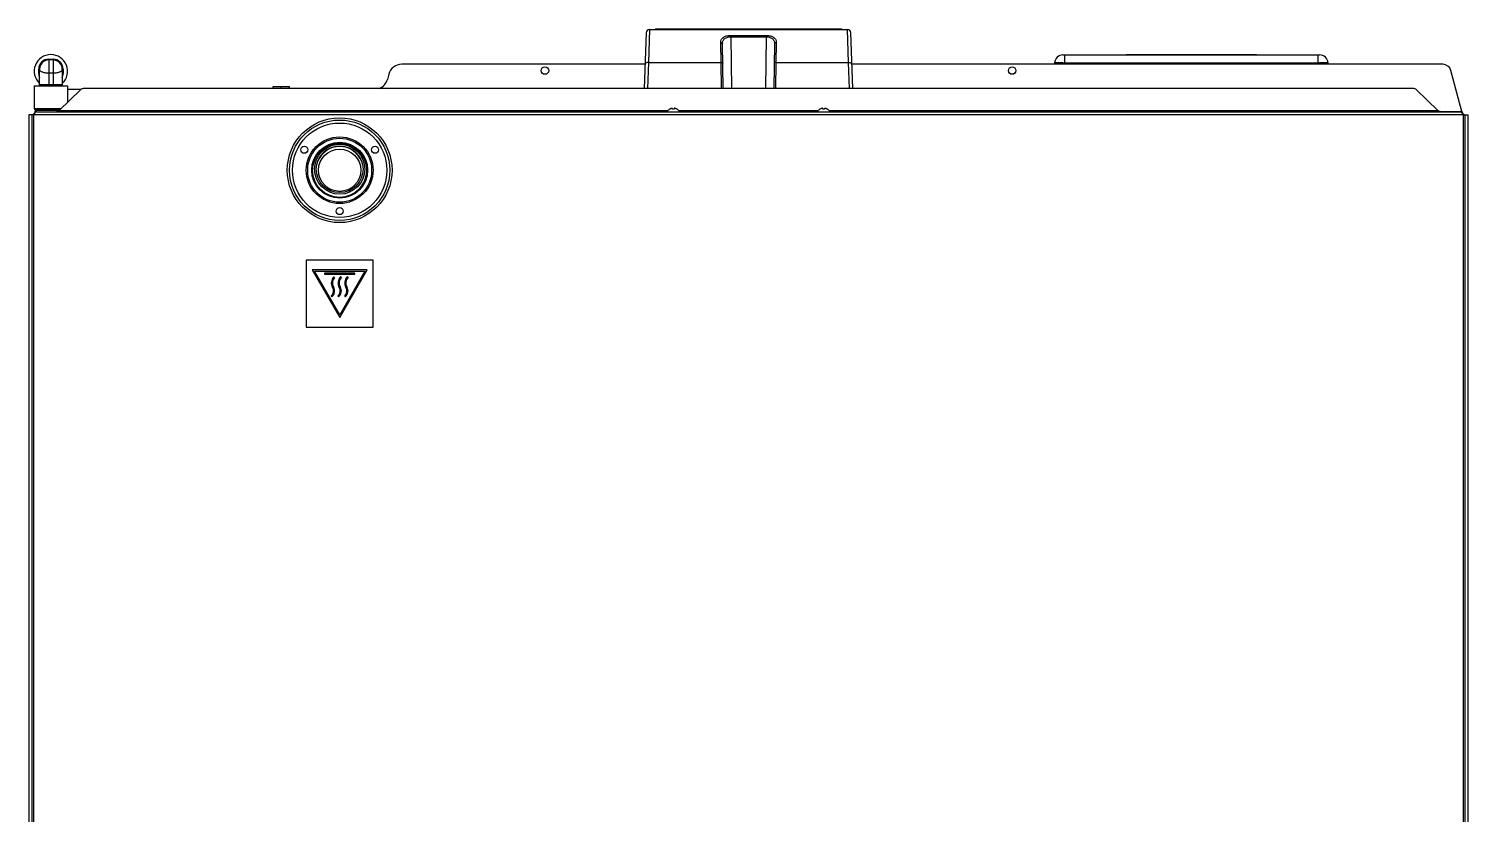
# Model space of a CAD drawing. Header units: millimetres. Extents: x -1319 to 3519, y -1539 to 2345.
# Drawn here: x 187 to 1050, y -1068 to -598 of the extents above; entities that cross this region are included whole.
import ezdxf

# ---------------------------------------------------------------- set-up
doc = ezdxf.new("R2010")
doc.units = ezdxf.units.MM
doc.header["$LTSCALE"] = 65.395
doc.layers.get('0').update_dxf_attribs({"linetype": 'CONTINUOUS'})

msp = doc.modelspace()

# ---------------------------------------------------------------- linework, layer by layer
at = {"linetype": 'Continuous'}
for p, q in [((557.34, -600.07), (556.17, -633.45)), ((559.34, -598.14), (558.69, -617.88)), ((559.34, -598.14), (677.98, -598.14)), ((562.97, -597.64), (562.97, -598.14)), ((562.97, -597.64), (674.35, -597.64)), ((607.98, -601.61), (607.98, -602.48)), ((607.98, -601.61), (629.34, -601.61)), ((607.98, -602.48), (608.52, -633.45)), ((607.98, -602.48), (629.34, -602.48)), ((629.34, -602.48), (628.8, -633.45)), ((629.34, -601.61), (629.34, -602.48)), ((674.35, -597.64), (674.35, -598.14)), ((678.63, -617.88), (677.98, -598.14)), ((681.15, -633.45), (679.98, -600.07)), ((602.26, -617.88), (602.06, -606.04)), ((603.53, -633.45), (603.06, -606.76)), ((634.26, -606.76), (633.79, -633.45)), ((635.26, -606.04), (635.06, -617.88)), ((199.31, -615.84), (199.31, -631.79)), ((199.31, -615.84), (201.91, -615.84)), ((201.91, -616.34), (199.31, -616.34)), ((201.91, -615.84), (201.91, -631.79)), ((556.68, -618.94), (410.82, -618.94)), ((558.69, -617.88), (558.15, -633.45)), ((558.69, -617.88), (602.26, -617.88)), ((602.53, -633.45), (602.26, -617.88)), ((635.06, -617.88), (634.79, -633.45)), ((635.06, -617.88), (678.63, -617.88)), ((679.17, -633.45), (678.63, -617.88)), ((1034.73, -618.94), (680.64, -618.94)), ((802.09, -618), (802.03, -618.94)), ((807.08, -613.34), (960.94, -613.34)), ((808.08, -618), (808.01, -618.94)), ((808.08, -613.34), (808.08, -618)), ((808.08, -618), (959.94, -618)), ((845.01, -613.34), (845.01, -613.04)), ((845.01, -613.04), (923.01, -613.04)), ((923.01, -613.34), (923.01, -613.04)), ((959.94, -613.34), (959.94, -618)), ((959.94, -618), (960.01, -618.94)), ((965.93, -618), (965.99, -618.94)), ((193.31, -624.44), (193.31, -621.84)), ((193.81, -621.84), (193.31, -621.84)), ((193.81, -624.44), (193.31, -624.44)), ((193.81, -631.29), (193.81, -621.84)), ((201.91, -624.34), (199.31, -624.34)), ((207.41, -621.84), (207.41, -631.29)), ((207.41, -621.84), (207.91, -621.84)), ((207.41, -624.44), (207.91, -624.44)), ((207.91, -621.84), (207.91, -624.44)), ((403.09, -624.87), (402.25, -628.02)), ((1046.12, -647.14), (1039.56, -622.65)), ((190.61, -631.79), (190.61, -645.44)), ((190.61, -631.79), (210.61, -631.79)), ((207.41, -631.29), (193.81, -631.29)), ((205.65, -646.6), (218.39, -634.3)), ((210.61, -631.79), (210.61, -641.81)), ((210.61, -633.94), (218.83, -633.94)), ((1016.81, -633.45), (220.51, -633.45)), ((333.77, -633.45), (333.77, -632.34)), ((333.77, -632.34), (343.55, -632.34)), ((338.66, -633.45), (338.66, -632.34)), ((343.55, -633.45), (343.55, -632.34)), ((1031.67, -646.6), (1018.93, -634.3)), ((190.61, -645.44), (206.85, -645.44)), ((206.33, -645.94), (191.11, -645.94)), ((191.2, -647.14), (191.52, -645.94)), ((191.61, -647.51), (191.61, -646.44)), ((191.61, -646.44), (205.81, -646.44)), ((192.11, -646.44), (192.11, -645.94)), ((205.65, -646.6), (570.43, -646.6)), ((571.36, -645.9), (571.36, -645.87)), ((573.16, -645.9), (573.16, -645.35)), ((574.16, -645.35), (574.16, -645.9)), ((575.96, -645.87), (575.96, -645.9)), ((576.89, -646.6), (660.43, -646.6)), ((661.36, -645.9), (661.36, -645.87)), ((663.16, -645.9), (663.16, -645.35)), ((664.16, -645.35), (664.16, -645.9)), ((665.96, -645.87), (665.96, -645.9)), ((666.89, -646.6), (1031.67, -646.6)), ((187.36, -649.14), (187.36, -1410.34)), ((190.16, -649.14), (187.36, -649.14)), ((189.16, -649.14), (189.16, -1329.46)), ((190.16, -649.14), (190.16, -1327.9)), ((1047.16, -649.14), (190.16, -649.14)), ((190.66, -648.46), (190.66, -648.14)), ((190.66, -648.14), (190.91, -648.14)), ((191.2, -647.14), (191.61, -647.14)), ((192.16, -647.34), (1045.16, -647.34)), ((1032.53, -647.14), (1046.12, -647.14)), ((1046.41, -648.14), (1046.66, -648.14)), ((1046.66, -648.46), (1046.66, -648.14)), ((1047.16, -649.14), (1049.96, -649.14)), ((1047.16, -1325.75), (1047.16, -649.14)), ((1048.16, -1410.34), (1048.16, -649.14)), ((1049.96, -1410.34), (1049.96, -649.14)), ((353.66, -736.44), (353.66, -776.44)), ((393.66, -736.44), (353.66, -736.44)), ((393.66, -776.44), (393.66, -736.44)), ((357.16, -742.16), (373.66, -770.73)), ((390.16, -742.16), (357.16, -742.16)), ((373.66, -769.13), (358.55, -742.96)), ((358.55, -742.96), (388.77, -742.96)), ((364.66, -744.16), (364.66, -744.76)), ((382.66, -744.16), (364.66, -744.16)), ((364.66, -744.76), (382.66, -744.76)), ((370.66, -746.69), (370.25, -746.26)), ((373.66, -770.73), (390.16, -742.16)), ((388.77, -742.96), (373.66, -769.13)), ((374.66, -746.69), (374.25, -746.26)), ((378.66, -746.69), (378.25, -746.26)), ((382.66, -744.76), (382.66, -744.16)), ((368.66, -757.8), (369.05, -758.26)), ((372.66, -757.8), (373.05, -758.26)), ((376.66, -757.8), (377.05, -758.26)), ((353.66, -776.44), (393.66, -776.44))]:
    msp.add_line(p, q, dxfattribs=at)
for centre, radius in [((496.66, -622.69), 2.25), ((776.66, -622.69), 2.25), ((373.66, -682.44), 31.39), ((373.66, -682.44), 30.09), ((373.66, -682.44), 28.3), ((373.66, -682.44), 20), ((373.66, -682.44), 19.17), ((352.44, -670.19), 2.1), ((373.66, -682.44), 16.73), ((373.66, -682.44), 16.25), ((373.66, -681.84), 15), ((373.66, -681.84), 14), ((373.66, -682.44), 12.7), ((394.88, -670.19), 2.1), ((373.66, -706.94), 2.1)]:
    msp.add_circle(centre, radius, dxfattribs=at)
for centre, radius, start, end in [((559.34, -600.14), 2, 89.99999, 177.99964), ((677.98, -600.14), 2, 2.00163, 90.00006), ((200.61, -623.14), 10, 313.01103, 226.98897), ((199.31, -621.84), 6, 90, 180), ((199.31, -621.84), 5.5, 90, 180), ((201.91, -621.84), 6, 0, 90), ((201.91, -621.84), 5.5, 0, 90), ((410.82, -626.94), 8, 90, 165), ((807.08, -618.34), 5, 90, 176.07729), ((960.94, -618.34), 5, 3.92271, 90), ((1034.73, -623.94), 5, 15, 90), ((199.31, -624.44), 6, 180, 203.40055), ((201.91, -624.44), 6, 336.59945, 0), ((394.52, -625.94), 8, 290.22958, 345), ((193.31, -631.29), 0.5, 270, 0), ((207.91, -631.29), 0.5, 180, 270), ((191.11, -645.44), 0.5, 180, 270), ((573.86, -649.96), 4.8, 121.37271, 146.77524), ((573.86, -649.96), 4.8, 121.37271, 146.71409), ((573.85, -649.95), 4.75, 118.9687, 121.53408), ((573.84, -649.95), 4.75, 118.00738, 118.96837), ((573.84, -649.95), 4.75, 116.68125, 118.00741), ((573.84, -649.94), 4.74, 115.54022, 116.6812), ((573.84, -649.94), 4.74, 114.57218, 115.5402), ((573.84, -649.93), 4.73, 113.31747, 114.5722), ((573.84, -649.93), 4.73, 112.54738, 113.31738), ((573.83, -649.92), 4.72, 111.00254, 112.54756), ((573.83, -649.92), 4.72, 110.5181, 111.00225), ((573.83, -649.91), 4.7, 108.46559, 110.51874), ((573.82, -649.89), 4.68, 107.37727, 108.46505), ((573.82, -649.87), 4.67, 106.39488, 107.37721), ((573.81, -649.84), 4.64, 104.31758, 106.39637), ((572.91, -647.34), 2.01, 95.2585, 97.27409), ((572.91, -647.32), 1.98, 94.6009, 95.25576), ((572.91, -647.31), 1.97, 93.21665, 94.6016), ((572.91, -647.29), 1.96, 92.37652, 93.21587), ((572.91, -647.29), 1.95, 91.15446, 92.37669), ((572.91, -647.28), 1.95, 90.19954, 91.15407), ((572.91, -647.28), 1.95, 89.07411, 90.19949), ((572.91, -647.29), 1.95, 88.00369, 89.07382), ((572.91, -647.29), 1.96, 86.97715, 88.00366), ((572.91, -647.3), 1.97, 85.71404, 86.97664), ((572.91, -647.31), 1.98, 84.86274, 85.71439), ((572.91, -647.34), 2.01, 82.72561, 84.85983), ((573.66, -649.66), 3.8, 82.43512, 97.56488), ((574.41, -647.34), 2.01, 95.14015, 97.27441), ((574.41, -647.31), 1.98, 94.28565, 95.13722), ((574.41, -647.3), 1.97, 93.0233, 94.28602), ((574.41, -647.29), 1.96, 91.99641, 93.02279), ((574.41, -647.29), 1.95, 90.92611, 91.99638), ((574.41, -647.28), 1.95, 88.84587, 90.92582), ((574.41, -647.29), 1.96, 87.62337, 88.84548), ((574.41, -647.29), 1.96, 86.78409, 87.62352), ((574.41, -647.31), 1.97, 85.39843, 86.78331), ((574.41, -647.32), 1.98, 84.74422, 85.39912), ((574.41, -647.34), 2.01, 82.72591, 84.7415), ((573.51, -649.84), 4.64, 73.60363, 75.68242), ((573.5, -649.87), 4.67, 72.62279, 73.60512), ((573.5, -649.89), 4.68, 71.53495, 72.62273), ((573.49, -649.91), 4.7, 69.48126, 71.53441), ((573.49, -649.92), 4.72, 68.99775, 69.4819), ((573.49, -649.92), 4.72, 67.45244, 68.99746), ((573.48, -649.93), 4.73, 66.68262, 67.45262), ((573.48, -649.93), 4.73, 65.4278, 66.68253), ((573.48, -649.94), 4.74, 64.45979, 65.42782), ((573.48, -649.94), 4.74, 63.3188, 64.45978), ((573.48, -649.95), 4.75, 61.99259, 63.31875), ((573.48, -649.95), 4.75, 61.03163, 61.99262), ((573.47, -649.95), 4.75, 58.46592, 61.0313), ((573.46, -649.96), 4.8, 33.28591, 58.62729), ((573.46, -649.96), 4.8, 33.22476, 58.62729), ((663.86, -649.96), 4.8, 121.37271, 146.77524), ((663.86, -649.96), 4.8, 121.37271, 146.71409), ((663.85, -649.95), 4.75, 118.9687, 121.53408), ((663.84, -649.95), 4.75, 118.00738, 118.96837), ((663.84, -649.95), 4.75, 116.68125, 118.00741), ((663.84, -649.94), 4.74, 115.54022, 116.6812), ((663.84, -649.94), 4.74, 114.57218, 115.5402), ((663.84, -649.93), 4.73, 113.31747, 114.5722), ((663.84, -649.93), 4.73, 112.54738, 113.31738), ((663.83, -649.92), 4.72, 111.00254, 112.54756), ((663.83, -649.92), 4.72, 110.5181, 111.00225), ((663.83, -649.91), 4.7, 108.46559, 110.51874), ((663.82, -649.89), 4.68, 107.37727, 108.46505), ((663.82, -649.87), 4.67, 106.39488, 107.37721), ((663.81, -649.84), 4.64, 104.31758, 106.39637), ((662.91, -647.34), 2.01, 95.2585, 97.27409), ((662.91, -647.32), 1.98, 94.6009, 95.25576), ((662.91, -647.31), 1.97, 93.21665, 94.6016), ((662.91, -647.29), 1.96, 92.37652, 93.21587), ((662.91, -647.29), 1.95, 91.15446, 92.37669), ((662.91, -647.28), 1.95, 90.19954, 91.15407), ((662.91, -647.28), 1.95, 89.07411, 90.19949), ((662.91, -647.29), 1.95, 88.00369, 89.07382), ((662.91, -647.29), 1.96, 86.97715, 88.00366), ((662.91, -647.3), 1.97, 85.71404, 86.97664), ((662.91, -647.31), 1.98, 84.86274, 85.71439), ((662.91, -647.34), 2.01, 82.72561, 84.85983), ((663.66, -649.66), 3.8, 82.43512, 97.56488), ((664.41, -647.34), 2.01, 95.14015, 97.27441), ((664.41, -647.31), 1.98, 94.28565, 95.13722), ((664.41, -647.3), 1.97, 93.0233, 94.28602), ((664.41, -647.29), 1.96, 91.99641, 93.02279), ((664.41, -647.29), 1.95, 90.92611, 91.99638), ((664.41, -647.28), 1.95, 88.84587, 90.92582), ((664.41, -647.29), 1.96, 87.62337, 88.84548), ((664.41, -647.29), 1.96, 86.78409, 87.62352), ((664.41, -647.31), 1.97, 85.39843, 86.78331), ((664.41, -647.32), 1.98, 84.74422, 85.39912), ((664.41, -647.34), 2.01, 82.72591, 84.7415), ((663.51, -649.84), 4.64, 73.60363, 75.68242), ((663.5, -649.87), 4.67, 72.62279, 73.60512), ((663.5, -649.89), 4.68, 71.53495, 72.62273), ((663.49, -649.91), 4.7, 69.48126, 71.53441), ((663.49, -649.92), 4.72, 68.99775, 69.4819), ((663.49, -649.92), 4.72, 67.45244, 68.99746), ((663.48, -649.93), 4.73, 66.68262, 67.45262), ((663.48, -649.93), 4.73, 65.4278, 66.68253), ((663.48, -649.94), 4.74, 64.45979, 65.42782), ((663.48, -649.94), 4.74, 63.3188, 64.45978), ((663.48, -649.95), 4.75, 61.99259, 63.31875), ((663.48, -649.95), 4.75, 61.03163, 61.99262), ((663.47, -649.95), 4.75, 58.46592, 61.0313), ((663.46, -649.96), 4.8, 33.28591, 58.62729), ((663.46, -649.96), 4.8, 33.22476, 58.62729), ((190.46, -650.74), 1.8, 95.23995, 117.1139), ((1046.86, -650.74), 1.8, 62.8861, 84.76005), ((373.66, -682.44), 14.2, 20.48829, 159.51171), ((373.66, -682.44), 16.25, 270, 98.79664), ((373.78, -749.96), 5.12, 133.65404, 212.31187), ((373.78, -749.96), 4.52, 133.65404, 212.31187), ((377.78, -749.96), 5.12, 133.65404, 212.31187), ((377.78, -749.96), 4.52, 133.65404, 212.31187), ((381.78, -749.96), 5.12, 133.65404, 212.31187), ((381.78, -749.96), 4.52, 133.65404, 212.31187), ((366.14, -754.79), 3.92, 310.00885, 32.31187), ((366.14, -754.79), 4.52, 310.00885, 32.31187), ((370.14, -754.79), 3.92, 310.00885, 32.31187), ((370.14, -754.79), 4.52, 310.00885, 32.31187), ((374.14, -754.79), 3.92, 310.00885, 32.31187), ((374.14, -754.79), 4.52, 310.00885, 32.31187)]:
    msp.add_arc(centre, radius, start, end, dxfattribs=at)
for points, knots in [([(602.06, -606.04), (602.05, -605.45), (602.18, -604.56), (602.77, -603.52), (603.44, -602.84), (604.33, -602.3), (605.84, -601.75), (607.11, -601.61), (607.98, -601.61)], [0, 0, 0, 0, 0.20969, 0.314179, 0.425169, 0.548376, 0.686936, 1, 1, 1, 1]), ([(603.06, -606.76), (603.05, -606.21), (603.14, -605.38), (603.61, -604.38), (604.36, -603.45), (605.86, -602.65), (607.24, -602.47), (607.98, -602.48)], [0, 0, 0, 0, 0.222402, 0.331438, 0.444071, 0.698592, 1, 1, 1, 1]), ([(629.34, -601.61), (630.21, -601.61), (631.48, -601.75), (632.99, -602.3), (633.88, -602.84), (634.55, -603.52), (635.14, -604.56), (635.27, -605.45), (635.26, -606.04)], [0, 0, 0, 0, 0.313033, 0.451594, 0.574806, 0.685802, 0.790299, 1, 1, 1, 1]), ([(629.34, -602.48), (630.08, -602.47), (631.46, -602.65), (632.96, -603.45), (633.71, -604.38), (634.18, -605.38), (634.27, -606.21), (634.26, -606.76)], [0, 0, 0, 0, 0.301375, 0.555901, 0.668543, 0.777588, 1, 1, 1, 1]), ([(602.06, -606.04), (602.19, -606.04), (602.44, -606.07), (602.76, -606.22), (603, -606.46), (603.06, -606.66), (603.06, -606.76)], [0, 0, 0, 0, 0.283786, 0.548859, 0.785527, 1, 1, 1, 1]), ([(635.26, -606.04), (635.13, -606.04), (634.88, -606.07), (634.56, -606.22), (634.32, -606.46), (634.26, -606.66), (634.26, -606.76)], [0, 0, 0, 0, 0.283785, 0.548858, 0.785527, 1, 1, 1, 1]), ([(558.69, -617.88), (558.44, -617.88), (557.97, -617.89), (557.41, -617.99), (557.05, -618.12), (556.83, -618.24), (556.7, -618.4), (556.7, -618.5)], [0, 0, 0, 0, 0.345347, 0.644266, 0.765124, 0.863703, 1, 1, 1, 1]), ([(602.26, -617.88), (602.39, -617.88), (602.63, -617.89), (602.94, -617.96), (603.16, -618.04), (603.26, -618.16), (603.26, -618.21)], [0, 0, 0, 0, 0.345389, 0.644698, 0.863661, 1, 1, 1, 1]), ([(635.06, -617.88), (634.93, -617.88), (634.69, -617.89), (634.38, -617.96), (634.16, -618.04), (634.06, -618.16), (634.06, -618.21)], [0, 0, 0, 0, 0.345389, 0.644698, 0.863661, 1, 1, 1, 1]), ([(678.63, -617.88), (678.88, -617.88), (679.35, -617.89), (679.91, -617.99), (680.27, -618.12), (680.49, -618.24), (680.62, -618.4), (680.62, -618.5)], [0, 0, 0, 0, 0.345347, 0.644266, 0.765124, 0.863703, 1, 1, 1, 1]), ([(802.09, -618), (802.09, -617.99), (802.12, -617.97), (802.16, -617.95), (802.24, -617.93), (802.37, -617.92), (802.57, -617.9), (802.82, -617.88), (803.25, -617.87), (803.91, -617.86), (804.8, -617.87), (805.82, -617.9), (806.93, -617.94), (807.69, -617.98), (808.08, -618)], [0, 0, 0, 0, 0.007364, 0.013962, 0.022757, 0.047088, 0.080374, 0.12238, 0.172744, 0.296622, 0.44738, 0.619314, 0.805886, 1, 1, 1, 1]), ([(959.94, -618), (960.33, -617.98), (961.09, -617.94), (962.2, -617.9), (963.22, -617.87), (964.11, -617.86), (964.77, -617.87), (965.2, -617.88), (965.45, -617.9), (965.65, -617.92), (965.78, -617.93), (965.86, -617.95), (965.9, -617.97), (965.93, -617.99), (965.93, -618)], [0, 0, 0, 0, 0.194114, 0.380686, 0.55262, 0.703379, 0.827256, 0.87762, 0.919626, 0.952912, 0.977243, 0.986038, 0.992636, 1, 1, 1, 1]), ([(199.31, -624.34), (198.93, -624.34), (198.2, -624.31), (197.14, -624.16), (196.18, -623.92), (195.36, -623.61), (194.69, -623.23), (194.2, -622.81), (193.89, -622.34), (193.81, -622), (193.81, -621.84)], [0, 0, 0, 0, 0.173256, 0.33939, 0.492496, 0.628512, 0.745509, 0.843941, 0.926566, 1, 1, 1, 1]), ([(207.41, -621.84), (207.41, -622), (207.34, -622.34), (207.02, -622.81), (206.53, -623.23), (205.86, -623.61), (205.04, -623.92), (204.08, -624.16), (203.02, -624.31), (202.29, -624.34), (201.91, -624.34)], [0, 0, 0, 0, 0.073434, 0.156059, 0.254491, 0.371488, 0.507504, 0.66061, 0.826744, 1, 1, 1, 1]), ([(220.51, -633.45), (220.12, -633.45), (219.33, -633.6), (218.66, -634.03), (218.39, -634.3)], [0, 0, 0, 0, 0.502292, 1, 1, 1, 1]), ([(1018.93, -634.3), (1018.66, -634.03), (1017.99, -633.6), (1017.2, -633.45), (1016.81, -633.45)], [0, 0, 0, 0, 0.497708, 1, 1, 1, 1]), ([(203.98, -647.34), (204.12, -647.34), (204.41, -647.31), (204.83, -647.14), (205.24, -646.9), (205.51, -646.71), (205.65, -646.6)], [0, 0, 0, 0, 0.226386, 0.465727, 0.724295, 1, 1, 1, 1]), ([(1033.34, -647.34), (1033.2, -647.34), (1032.91, -647.31), (1032.49, -647.14), (1032.08, -646.9), (1031.81, -646.71), (1031.67, -646.6)], [0, 0, 0, 0, 0.226386, 0.465727, 0.724295, 1, 1, 1, 1]), ([(192.16, -647.34), (192.08, -647.34), (191.9, -647.37), (191.65, -647.48), (191.4, -647.65), (191.05, -647.97), (190.64, -648.47), (190.32, -648.91), (190.16, -649.14)], [0, 0, 0, 0, 0.090837, 0.18808, 0.296159, 0.416941, 0.693642, 1, 1, 1, 1]), ([(191.2, -647.14), (191.15, -647.27), (191.09, -647.46), (191, -647.69), (190.93, -647.85), (190.87, -647.97), (190.8, -648.06), (190.74, -648.13), (190.68, -648.14), (190.66, -648.14)], [0, 0, 0, 0, 0.346686, 0.50522, 0.646887, 0.767667, 0.865259, 0.940414, 1, 1, 1, 1]), ([(1045.16, -647.34), (1045.24, -647.34), (1045.42, -647.37), (1045.67, -647.48), (1045.92, -647.65), (1046.27, -647.97), (1046.68, -648.47), (1047, -648.91), (1047.16, -649.14)], [0, 0, 0, 0, 0.090837, 0.18808, 0.296159, 0.416941, 0.693642, 1, 1, 1, 1]), ([(1046.12, -647.14), (1046.17, -647.27), (1046.23, -647.46), (1046.32, -647.69), (1046.39, -647.85), (1046.45, -647.97), (1046.52, -648.06), (1046.58, -648.13), (1046.64, -648.14), (1046.66, -648.14)], [0, 0, 0, 0, 0.346686, 0.50522, 0.646887, 0.767667, 0.865259, 0.940414, 1, 1, 1, 1])]:
    msp.add_open_spline(points, degree=3, knots=knots, dxfattribs=at)

doc.saveas('drawing.dxf')
